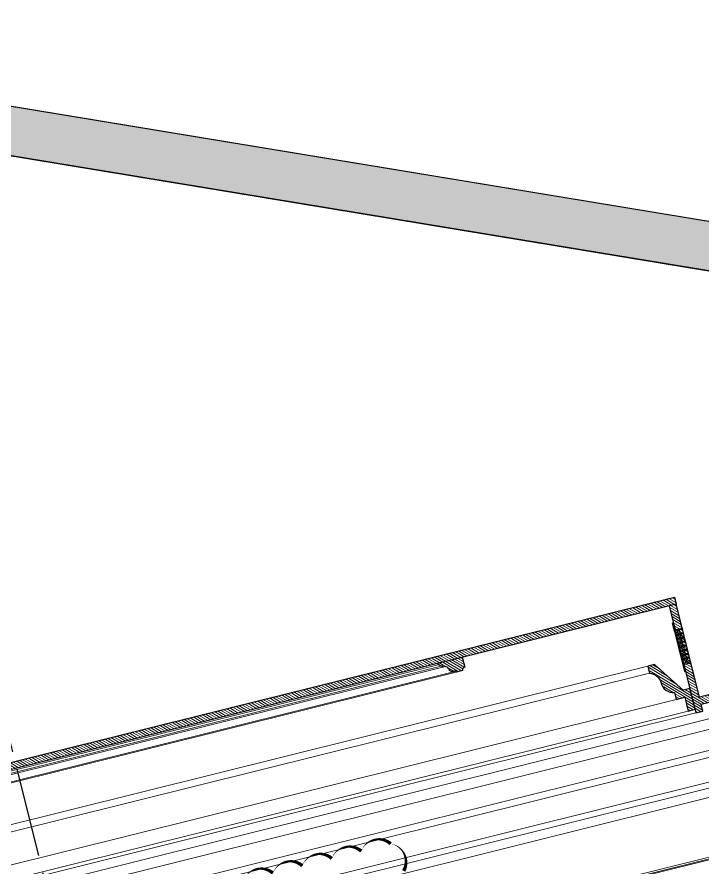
# Model space of a CAD drawing. Header units: inches. Extents: x 122939 to 389145, y 29603 to 574065.
# Drawn here: x 338225 to 340154, y 516996 to 519387 of the extents above; entities that cross this region are included whole.
import ezdxf

# ---------------------------------------------------------------- set-up
doc = ezdxf.new("R2010")
doc.units = ezdxf.units.IN
doc.header["$MEASUREMENT"] = 0
doc.linetypes.add('CENTER', pattern=[2, 1.25, -0.25, 0.25, -0.25])
doc.linetypes.add('DASHDOT', pattern=[1, 0.5, -0.25, 0, -0.25])
for name, color, linetype in [('CQ Grg Gypsum', 41, 'Continuous'), ('CQ Wall plan', 3, 'Continuous'), ('CQ wall section', 5, 'Continuous'), ('FURNITURE', 252, 'Continuous'), ('gypsum', 31, 'Continuous'), ('hatch', 8, 'Continuous'), ('Layer7', 8, 'Continuous'), ('METAL', 5, 'Continuous'), ('PROJECTION', 8, 'Continuous')]:
    doc.layers.add(name, color=color, linetype=linetype)
for name, color, linetype, lineweight in [('CQ Grille', 211, 'A-4010 WALL SECTIONS$0$BATTING', 0), ('CQ gypsum 2', 42, 'Continuous', 0), ('CQ Gypsum Hatch', 8, 'Continuous', 20)]:
    doc.layers.add(name, color=color, linetype=linetype, lineweight=lineweight)
doc.styles.get("Standard").update_dxf_attribs({"font": 'arial.ttf'})
doc.linetypes.add('A-4010 WALL SECTIONS$0$BATTING', pattern='A,0.0001,-0.1,[134,ltypeshp.shx,S=0.1,R=0,X=-0.1,Y=0],-0.2,[134,ltypeshp.shx,S=0.1,R=180,X=0.1,Y=0],-0.1', length=0.4001000000000001)
doc.dimstyles.new('CQ 20', dxfattribs={"dimscale": 0.2, "dimtxt": 150, "dimasz": 100, "dimexe": 100, "dimexo": 20, "dimgap": 80, "dimtad": 1, "dimdec": 0, "dimzin": 0, "dimdsep": 46, "dimtxsty": 'Standard', "dimblk": 'DOT', "dimcen": 100, "dimclrd": 1, "dimclre": 1, "dimclrt": 3, "dimadec": 0, "dimazin": 0, "dimtfac": 1, "dimtdec": 0, "dimtofl": 0, "dimtmove": 0, "dimatfit": 3, "dimfxl": 1, "dimtolj": 1, "dimtzin": 0, "dimlwd": -1, "dimarcsym": 0})
pattern_1 = [(135, (0, 0), (-4.419417382415923, -4.41941738241592), [])]

# ---------------------------------------------------------------- blocks, each defined once
blk = doc.blocks.new('section a and b')
at = {"layer": 'Layer7', "ltscale": 300}
h = blk.add_hatch(dxfattribs=at)
h.set_pattern_fill('AR-CONC', color=256, scale=10, style=0)
h.set_pattern_definition([(49.99999999999999, (-98336.9395217172, 75766.19512638799), (71.72601826007535, -6.275213498259511), [7.5, -82.5]), (355, (-98336.9395217172, 75766.19512638799), (-13.8751333613, 75.21921337000119), [6, -66]), (100.45144446, (-98330.9623536172, 75765.672191988), (57.8508846727112, 68.94399909686294), [6.374019199999992, -70.11421119999989]), (46.18420000000002, (-98336.9395217172, 75786.19512638799), (106.7241330671572, -16.55192807930765), [11.24999999999999, -123.7499999999999]), (96.63563549, (-98328.0458472172, 75784.81579568799), (93.46619456742283, 97.41186007745505), [9.5610342, -105.171376]), (351.1841639899999, (-98336.9395217172, 75786.19512638799), (93.46619450547732, 97.41186002699902), [9, -99.0000001]), (21, (-98326.9395217172, 75781.19512638799), (59.69070521184616, -40.26188906653388), [7.5, -82.5]), (326.0000000000001, (-98326.9395217172, 75781.19512638799), (24.33153319215817, 72.5150045046853), [6, -66]), (71.45144474, (-98321.9652963172, 75777.83996898799), (84.02223767299711, 32.25311528063538), [6.374019000000001, -70.1142112]), (37.50000000000001, (-98336.9395217172, 75766.19512638799), (1.215985531729067, 33.28938538313115), [0, -65.19999999999999, 0, -67, 0, -66.25]), (7.499999999999999, (-98336.9395217172, 75766.19512638799), (26.30695374421486, 39.44117118823603), [0, -38.2, 0, -63.7, 0, -25.25]), (327.5, (-98359.2395217172, 75766.19512638799), (53.3822436172409, -2.255487173437976), [0, -25, 0, -78, 0, -103.5]), (317.5, (-98369.2395217172, 75766.19512638799), (58.31861693423862, 10.01049823323177), [0, -32.5, 0, -51.8, 0, -73.5])])
h.paths.add_polyline_path([(126832.5604782832, -25096.64480634655), (126832.5604815491, -25203.86867564477), (126582.5604782832, -25203.86867564477), (126582.5604782832, -25138.83252152457), (122937.11380579, -23566.73678169225), (122937.11380579, -23920.9418866393), (122707.55249485, -23920.94188663931), (122707.55249485, -23575.5578344478), (119082.5604782666, -25138.83252152457), (119082.5604782666, -25203.86867564444), (118832.5604782665, -25203.86867564444), (118832.5604782669, -25096.64480634645), (122832.5604782749, -23371.64824919174)])
at = {"layer": 'CQ Wall plan', "elevation": -9.059764815777432e-08}
blk.add_lwpolyline([(126832.5604782832, -25096.64480634655), (126832.5604815491, -25203.86867564477), (126582.5604782832, -25203.86867564477), (126582.5604782832, -25138.83252152457), (122937.11380579, -23566.73678169225), (122937.11380579, -23920.9418866393), (122707.55249485, -23920.94188663931), (122707.55249485, -23575.5578344478), (119082.5604782666, -25138.83252152457), (119082.5604782666, -25203.86867564444), (118832.5604782665, -25203.86867564444), (118832.5604782669, -25096.64480634645), (122832.5604782749, -23371.64824919174), (126832.560478283, -25096.64480634645)], dxfattribs=at)
at = {"layer": 'Layer7', "ltscale": 300}
for p, q in [((122832.5604782749, -23371.64824919174, -9.05813238e-08), (126832.5604782832, -25096.64480634655, -9.05813238e-08)), ((122937.11380579, -23566.73678169225, -9.05813238e-08), (126582.5604782832, -25138.83252152457, -9.05813238e-08))]:
    blk.add_line(p, q, dxfattribs=at)
blk = doc.blocks.new('section ceiling c and d')
at = {"layer": 'CQ Gypsum Hatch'}
h = blk.add_hatch(dxfattribs=at)
h.set_pattern_fill('ANSI31', color=256, scale=50, angle=89.99999999999999, style=0)
h.set_pattern_definition(pattern_1)
h.paths.add_polyline_path([(233496.9999999944, -77495.99998771911), (233496.9999999944, -77475.99998771911), (236387.0827586252, -77475.99998771964), (236387.082758625, -77495.99998771964)])
h = blk.add_hatch(dxfattribs=at)
h.set_pattern_fill('ANSI31', color=256, scale=50, angle=89.99999999999999, style=0)
h.set_pattern_definition(pattern_1)
edge = h.paths.add_edge_path()
edge.add_line((235767.0827586244, -77495.99998620339), (235767.0827586244, -77524.37417744684))
edge.add_arc((235767.0827586241, -77532.18667744694), 7.812499999999999, 89.9999999999839, 179.9999999999839)
edge.add_line((235759.2702586246, -77532.18667744694), (235740.5202586247, -77532.18667744691))
edge.add_line((235740.5202586243, -77532.18667744682), (235740.5202586243, -77525.93667744679))
edge.add_arc((235733.50716821, -77521.18439792749), 8.471575873886328, 269.2454723607782, 325.8772603763292, ccw=False)
edge.add_arc((235733.4596779171, -77519.8217147981), 9.8337331454836, 200.3020027309789, 269.62670473501373, ccw=False)
edge.add_arc((235681.1992507897, -77537.37203851878), 45.30040932053804, 18.18592639775025, 30.09764001402735)
edge.add_arc((235711.645230384, -77519.57261538506), 10.03429423482947, 29.3458222726193, 84.05153147357571)
edge.add_arc((235708.6131954496, -77545.49400170194), 36.13183004922327, 83.52922315540752, 91.62468517509228)
edge.add_line((235707.588774758, -77509.37669691688), (235707.588774758, -77506.42338870006))
edge.add_arc((235708.4382188043, -77482.52190204052), 23.91657625425081, 257.9630168329807, 267.96460009574935, ccw=False)
edge.add_arc((235704.2861891768, -77502.35558701016), 3.653872664903471, 198.8512363217455, 256.7800205599295, ccw=False)
edge.add_arc((235717.343483769, -77496.48165055882), 17.95877705049954, 190.9931405080333, 203.1300132639854, ccw=False)
edge.add_line((235699.7142499143, -77499.90623620606), (235696.5892499145, -77499.906236206))
edge.add_line((235696.5892499145, -77499.90623620583), (235696.5892499145, -77495.9999862058))
edge.add_line((235696.5892499146, -77495.99998620606), (235767.0827586247, -77495.99998620611))
h = blk.add_hatch(dxfattribs=at)
h.set_pattern_fill('ANSI31', color=256, scale=50, angle=89.99999999999999, style=0)
h.set_pattern_definition([(135, (5238.99999998897, -7.62520357966423e-09), (-4.419417382415923, -4.41941738241592), [])])
h.paths.add_polyline_path([(236417.8461696338, -77785.99998772691), (236417.8461696338, -77765.99998772686), (236387.0827586248, -77765.99998772697), (236387.0827586248, -77495.99998772686), (236367.0827586247, -77495.99998772686), (236367.0827586248, -77805.99998772686), (236387.0827586247, -77805.99998772697), (236387.0827586248, -77785.99998772686)])
edge = h.paths.add_edge_path()
edge.add_line((236267.0827586248, -77645.99998772691), (236267.0827586248, -77665.99998772686))
edge.add_arc((236254.5636706293, -77701.37076486254), 37.52092002366012, 0.5661990946423998, 70.50915648572061, ccw=False)
edge.add_arc((236327.8890788671, -77700.66599894468), 35.80787787715262, 180.5344194090292, 260.6681698820662)
edge.add_line((236322.0827586247, -77735.99998772755), (236322.0827586249, -77755.99998772686))
edge.add_line((236322.0827586249, -77755.99998772686), (236347.0827586248, -77755.99998772686))
edge.add_line((236347.0827586248, -77755.99998772686), (236347.0827586247, -77795.99998772674))
edge.add_line((236347.0827586247, -77795.99998772674), (236367.0827586247, -77795.99998772697))
edge.add_line((236367.0827586247, -77795.99998772697), (236367.0827586249, -77735.99998772767))
edge.add_line((236367.0827586249, -77735.99998772767), (236347.0827586248, -77735.99998772755))
edge.add_line((236347.0827586248, -77735.99998772755), (236287.0827586247, -77645.99998772709))
edge.add_line((236287.0827586247, -77645.99998772709), (236267.0827586248, -77645.99998772691))
at = {"layer": 'CQ Grg Gypsum', "elevation": -1.118016549531316e-06}
blk.add_lwpolyline([(233496.9999999944, -77495.99998771911), (233496.9999999944, -77475.99998771911), (236387.0827586252, -77475.99998771964), (236387.082758625, -77495.99998771964)], close=True, dxfattribs=at)
at = {"layer": 'CQ Grg Gypsum', "elevation": -1.466640768763068e-07}
blk.add_lwpolyline([(235767.0827586249, -77495.99998771708), (235767.0827586247, -77524.37417896063, 0.4142135623730696), (235759.270258625, -77532.18667896034), (235740.5202586252, -77532.18667896034), (235740.520258625, -77525.93667896022, -0.2522580878900783), (235733.3956093235, -77529.65524074563, -0.3120623172866313), (235724.2368476728, -77523.23371130711, 0.0520215070008044), (235720.3919000025, -77514.65501266788, 0.2433378965035784), (235712.6851239731, -77509.59235226759, 0.0353378151643051), (235707.5887747581, -77509.37669843045), (235707.588774758, -77506.42339021317, -0.0436678643667718), (235703.4505837585, -77505.91263069923, -0.2582860905383594), (235700.8283076917, -77503.53619899461, -0.0530066584703844), (235699.7142499149, -77499.9062377197), (235696.5892499146, -77499.90623771935), (235696.589249915, -77495.99998771935), (235767.082758625, -77495.99998771911)], format="xyb", dxfattribs=at)
at = {"layer": 'gypsum', "ltscale": 5, "elevation": -1.452116569820947e-07}
blk.add_lwpolyline([(236417.8461696338, -77785.99998772691), (236417.8461696338, -77765.99998772686), (236387.0827586248, -77765.99998772697), (236387.0827586248, -77495.99998772686), (236367.0827586247, -77495.99998772686), (236367.0827586248, -77805.99998772686), (236387.0827586247, -77805.99998772697), (236387.0827586248, -77785.99998772686), (236417.8461696338, -77785.99998772691)], dxfattribs=at)
blk.add_lwpolyline([(236267.0827586248, -77645.99998772691), (236267.0827586248, -77665.99998772686, -0.3150251714978598), (236292.0827586211, -77700.99998772395, 0.3646312828489309), (236322.0827586247, -77735.99998772755), (236322.0827586249, -77755.99998772686), (236347.0827586248, -77755.99998772686), (236347.0827586247, -77795.99998772674), (236367.0827586247, -77795.99998772697), (236367.0827586249, -77735.99998772767), (236347.0827586248, -77735.99998772755), (236287.0827586247, -77645.99998772709)], format="xyb", close=True, dxfattribs=at)
blk = doc.blocks.new('DIFFUSER SEC')
at = {"layer": 'FURNITURE', "color": 251, "linetype": 'Continuous', "lineweight": 0}
for p, q in [((55028.50211812685, -20119.84090920478), (55028.50211812685, -20213.84090920665)), ((55051.50211812708, -20119.84090920478), (55051.50211812708, -20213.84090920665))]:
    blk.add_line(p, q, dxfattribs=at)
at = {"layer": 'Layer7', "linetype": 'DASHDOT', "ltscale": 1000}
for p, q in [((55028.66382887423, -20116.84090920667), (55028.50211812684, -20116.67919845927)), ((55048.50211812684, -20217.50150354892), (55047.84152378461, -20216.84090920667))]:
    blk.add_line(p, q, dxfattribs=at)
at = {"layer": 'METAL'}
for points in [[(55048.50211812684, -20096.84090920664), (55048.50211812684, -20116.84090920665), (55028.50211812685, -20116.84090920665), (55028.50211812685, -20119.84090920478), (55051.50211812708, -20119.84090920478), (55051.50211812708, -20096.84090920664), (55048.50211812684, -20096.84090920664)], [(55048.50211812684, -20236.84090920665), (55048.50211812684, -20216.84090920664), (55028.50211812685, -20216.84090920664), (55028.50211812685, -20213.84090920665), (55051.50211812708, -20213.84090920665), (55051.50211812708, -20236.84090920665), (55048.50211812684, -20236.84090920665)]]:
    blk.add_lwpolyline(points, dxfattribs=at)
for points in [[(55028.50211812685, -20130.21590920665), (55051.50211812708, -20130.21590920665), (55051.50211812708, -20132.21590920664), (55028.50211812685, -20132.21590920664)], [(55028.50211812685, -20142.09090920478), (55051.50211812708, -20142.09090920478), (55051.50211812708, -20144.09090920664), (55028.50211812685, -20144.09090920664)], [(55028.50211812685, -20153.96590920664), (55051.50211812708, -20153.96590920664), (55051.50211812708, -20155.96590920664), (55028.50211812685, -20155.96590920664)], [(55028.50211812685, -20165.84090920664), (55051.50211812708, -20165.84090920664), (55051.50211812708, -20167.84090920664), (55028.50211812685, -20167.84090920664)], [(55028.50211812685, -20177.71590920665), (55051.50211812708, -20177.71590920665), (55051.50211812708, -20179.71590920665), (55028.50211812685, -20179.71590920665)], [(55028.50211812685, -20189.59090920664), (55051.50211812708, -20189.59090920664), (55051.50211812708, -20191.59090920664), (55028.50211812685, -20191.59090920664)], [(55028.50211812685, -20201.46590920664), (55051.50211812708, -20201.46590920664), (55051.50211812708, -20203.46590920664), (55028.50211812685, -20203.46590920664)]]:
    blk.add_lwpolyline(points, close=True, dxfattribs=at)
at = {"layer": 'PROJECTION'}
for p, q in [((55037.50211812684, -20130.21590920665), (55037.50211812684, -20119.84090920478)), ((55037.50211812684, -20142.09090920478), (55037.50211812684, -20132.21590920664)), ((55042.50211812707, -20130.21590920665), (55042.50211812707, -20119.84090920478)), ((55042.50211812707, -20142.09090920478), (55042.50211812707, -20132.21590920664)), ((55037.50211812684, -20153.96590920664), (55037.50211812684, -20144.09090920664)), ((55037.50211812684, -20165.84090920664), (55037.50211812684, -20155.96590920664)), ((55042.50211812707, -20153.96590920664), (55042.50211812707, -20144.09090920664)), ((55042.50211812707, -20165.84090920664), (55042.50211812707, -20155.96590920664)), ((55037.50211812684, -20177.71590920665), (55037.50211812684, -20167.84090920664)), ((55037.50211812684, -20189.59090920664), (55037.50211812684, -20179.71590920665)), ((55042.50211812707, -20177.71590920665), (55042.50211812707, -20167.84090920664)), ((55042.50211812707, -20189.59090920664), (55042.50211812707, -20179.71590920665)), ((55037.50211812684, -20201.46590920664), (55037.50211812684, -20191.59090920664)), ((55037.50211812684, -20213.84090920665), (55037.50211812684, -20203.46590920664)), ((55042.50211812707, -20201.46590920664), (55042.50211812707, -20191.59090920664)), ((55042.50211812707, -20213.84090920665), (55042.50211812707, -20203.46590920664))]:
    blk.add_line(p, q, dxfattribs=at)
blk = doc.blocks.new('_Dot')
at = {"color": 0, "linetype": 'ByBlock', "lineweight": -2}
blk.add_line((-0.5, 0), (-1, 0), dxfattribs=at)
at = {"color": 0, "linetype": 'ByBlock', "const_width": 0.5}
blk.add_lwpolyline([(-0.25, 0, 1), (0.25, 0, 1)], format="xyb", close=True, dxfattribs=at)
blk = doc.blocks.new('*D269')
at = {"color": 1, "lineweight": -2, "transparency": 16777216}
for p, q in [((339116.9894588485, 516650.2415309062), (341872.506274485, 517335.8094464831)), ((339778.0291962216, 514158.985367542), (342494.7293613069, 514834.8957662215))]:
    blk.add_line(p, q, dxfattribs=at)
at = {"color": 1, "transparency": 16777216}
blk.add_line((341857.9267076246, 517311.5723627031), (342470.4922775268, 514849.475333082), dxfattribs=at)
at = {"layer": 'Defpoints', "color": 0, "transparency": 16777216}
for p in [(339113.1077937845, 516649.2757792142, -0.008507984190826986), (342475.3210359866, 514830.0670077617), (339774.1475311575, 514158.01961585, 1.140626190267342e-06)]:
    blk.add_point(p, dxfattribs=at)
at = {"color": 1, "transparency": 16777216, "xscale": 20, "yscale": 20, "zscale": 20}
for p, rotation in [((341853.0979491648, 517330.9806880233), 103.9714232843947), ((342475.3210359866, 514830.0670077617), 283.9714232843947)]:
    blk.add_blockref('_Dot', p, dxfattribs=dict(at, rotation=rotation))
at = {"color": 3, "transparency": 16777216, "insert": (342194.6002027999, 516088.0850051111), "char_height": 30, "attachment_point": 5, "rotation": 283.97142328439463}
blk.add_mtext('\\A1;2577', dxfattribs=at)

msp = doc.modelspace()

# ---------------------------------------------------------------- linework, layer by layer
at = {"color": 2}
msp.add_lwpolyline([(338861.83792849, 516960.6307279473, 0, 10, -0.52056705), (338944.665328835, 516981.156102771, 0, 10, -0.52056705), (339027.4704362524, 517001.8161449565, 0, 10, -0.52056705), (339110.2679258934, 517022.4396408077, 0, 10, -0.52056705), (339193.0941914423, 517042.9681107831, 0, 10, -0.52056705), (339275.9007160945, 517063.6232971679, 0, 10, -0.52056705), (339312.5142703153, 516987.5277522136, 0, 10, -0.52056705)], format="xyseb", dxfattribs=at)
at = {"layer": 'CQ gypsum 2'}
for p, q in [((339998.5299605586, 517562.9238238899, 0.001995015583927913), (334622.263226158, 516225.317768573, 0.001995949740780844)), ((340003.3587190179, 517543.5154985695, 0.001995015583927913), (334627.0919846173, 516205.9094432527, 0.001995949740780844)), ((339460.0662966139, 517546.2379536747, 0.001995796257131191), (335105.7691923782, 516462.8962109205, 0.001996922537525463)), ((339409.6412084934, 517566.9568074301, 0.001997331480084996), (337566.2489016167, 517108.3239244399, 0.001997331480084996)), ((339452.7577529864, 517547.0282110606, 0.001995799777806433), (337566.2590862057, 517077.6705387544, 0.001996287738644051)), ((339421.8888140817, 517563.2881590738, 0.001997331480084996), (337567.8223893784, 517101.9995736518, 0.001997331480084996)), ((339422.6018546837, 517560.4222207412, 0.001997331480084996), (337568.5354299803, 517099.1336353191, 0.001997331480084996)), ((340430.7651005569, 517479.5496227772, 0.001995853726438886), (334279.4883865543, 515949.1223975184, 0.001996922545673597)), ((340437.8210704883, 517451.1894222166, 0.001995853726438873), (334286.5443564123, 515920.7621969396, 0.001996922545673597)), ((340078.4610267163, 517469.4571203899, 0.001994997036241295), (334595.4485030532, 516105.2928935478, 0.001995949740780844)), ((340134.2016548357, 517431.8010136214, 0.001994981860861336), (334563.8516672307, 516045.9073737134, 0.001995949740780844)), ((340112.3789502854, 517436.6764178228, 0.001994988605474651), (334580.8456133215, 516060.440294833, 0.001995949740780844)), ((340503.3663969919, 517408.571235701, 0.001995834813945369), (334243.2443542408, 515851.0634770499, 0.001996922545673597)), ((340513.3491238721, 517391.8031913351, 0.001995833844815007), (334247.6495345769, 515832.907748553, 0.001996922545673597)), ((340609.9868031038, 517346.3445404893, 0.001995805041236645), (334178.5166371755, 515746.2056590812, 0.001996922545673597)), ((340618.9549335992, 517331.4406823777, 0.001995804199610168), (334182.6410324706, 515730.0966878578, 0.001996922545673597)), ((340643.8045351536, 517311.2727873069, 0.001995797709551086), (334170.1389958694, 515700.6357684932, 0.001996922545673597))]:
    msp.add_line(p, q, dxfattribs=at)
at = {"layer": 'CQ gypsum 2', "elevation": -0.006374387490455406}
for points in [[(339702.3713312635, 515274.8948379833), (341255.0438248528, 515661.197123947), (340872.1251657095, 517200.2697386758), (339319.4526721202, 516813.967452712)], [(339705.5330044033, 515280.1508059761), (341249.78785686, 515664.3587970866), (340868.9634925698, 517195.0137706829), (339324.7086401131, 516810.8057795724)], [(339707.2270758089, 515282.9670316553), (341246.9716311807, 515666.0528684921), (340867.2694211642, 517192.1975450036), (339327.5248657923, 516809.1117081668)]]:
    msp.add_lwpolyline(points, close=True, dxfattribs=at)
at = {"layer": 'hatch', "linetype": 'CENTER', "ltscale": 200}
msp.add_line((339445.1753465747, 512372.7768489433, 0.002134737326561847), (337864.1302712245, 518727.5028985101, 0.002134737326561847), dxfattribs=at)

# ---------------------------------------------------------------- block references
at = {"layer": 'CQ Grg Gypsum', "color": 0, "rotation": 13.97142328298569}
msp.add_blockref('section ceiling c and d', (91974.42076312043, 535868.0314766474, 0.001995942921208067), dxfattribs=at)
at = {"layer": 'CQ Grille', "extrusion": (0, 0, -1), "zscale": -1, "rotation": 346.0285767170143}
msp.add_blockref('DIFFUSER SEC', (-388639.1846811017, 550477.469682605, -0.003447567860815303), dxfattribs=at)
at = {"layer": 'CQ wall section', "color": 0, "rotation": 13.97142328298569}
msp.add_blockref('section a and b', (211848.6508710412, 512410.8088205553, 0.002134828386059173), dxfattribs=at)

# ---------------------------------------------------------------- dimensions: what is measured, and where the dimension line sits
at = {"color": 4}
dim = msp.add_linear_dim(base=(342475.3210359866, 514830.0670077617, 0.002134737788411015), p1=(339113.1077937844, 516649.2757792141, -0.006373246402415971), p2=(339774.1475311575, 514158.0196158499, 0.002135878414601282), angle=103.9714232843946, dimstyle='CQ 20', dxfattribs=at)
dim.commit()
dim.dimension.update_dxf_attribs({"geometry": '*D269', "text_midpoint": (342194.6002027999, 516088.0850051111, 0.002134737788411015)})

doc.saveas('drawing.dxf')
